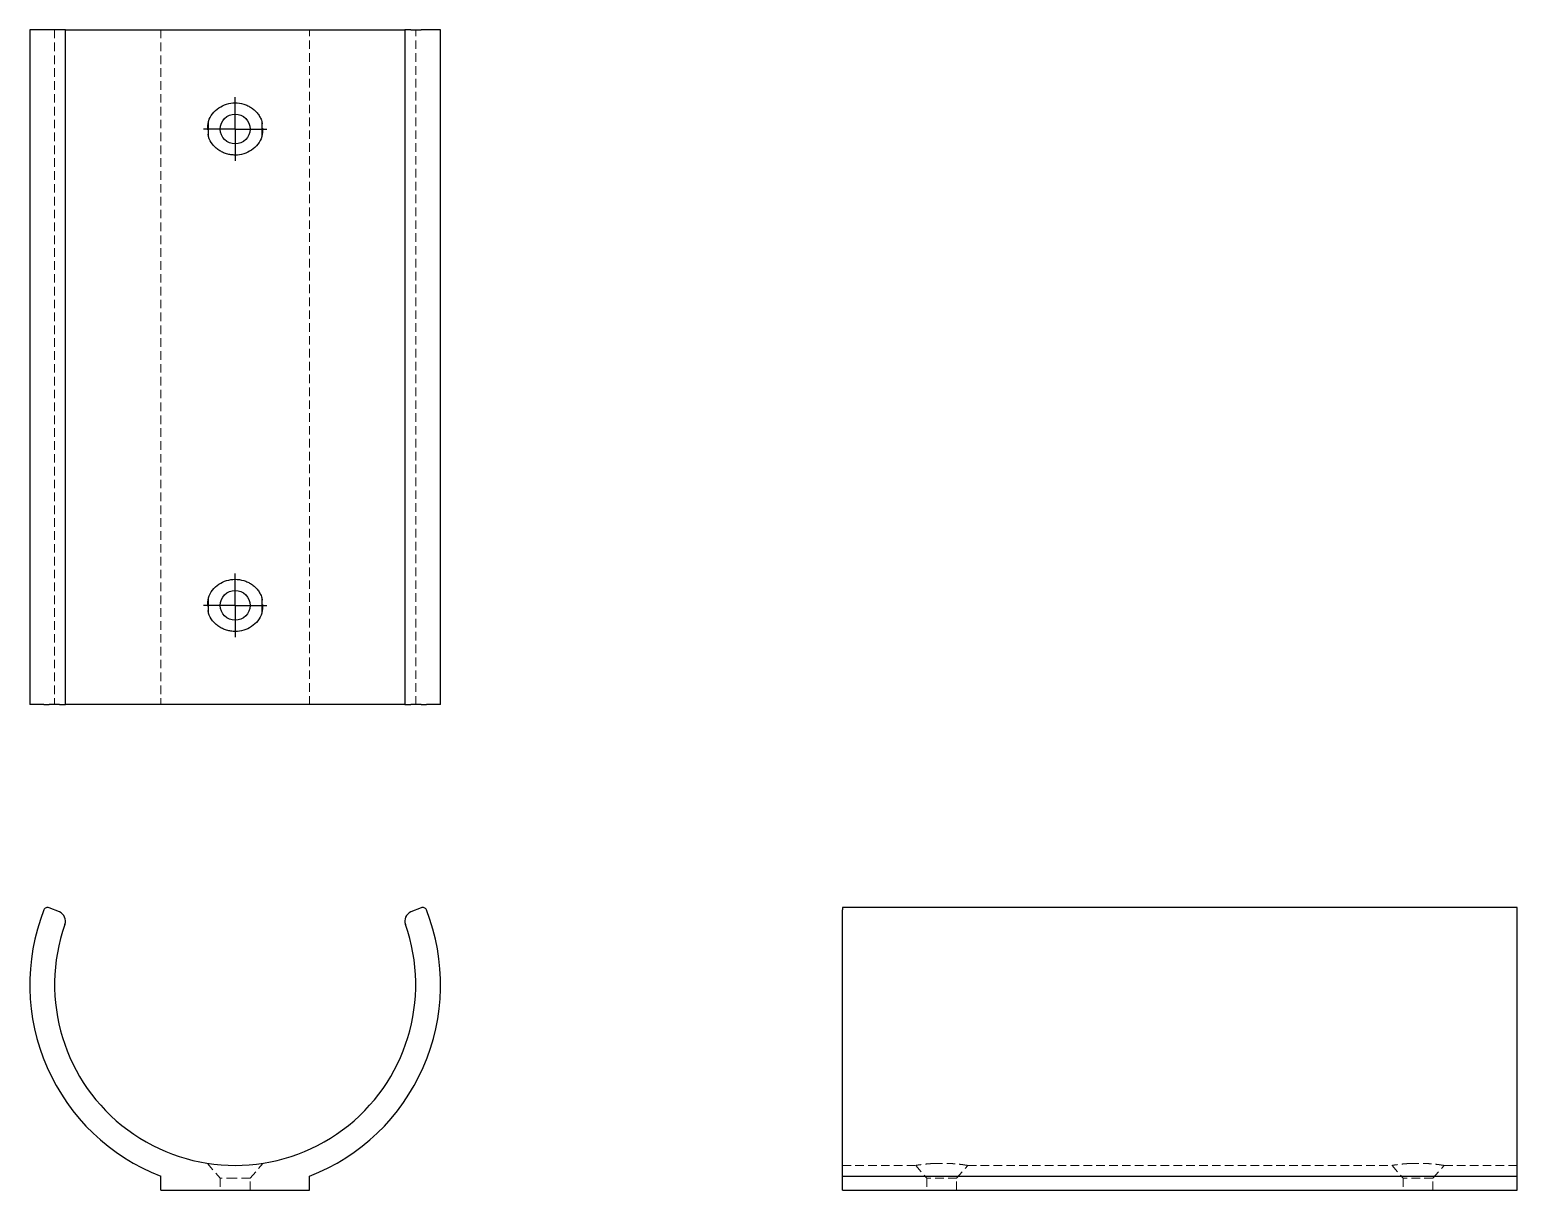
# Model space of a CAD drawing. Header units: millimetres. Extents: x 53 to 273, y 36 to 208.
import ezdxf

# ---------------------------------------------------------------- set-up
doc = ezdxf.new("R2010")
doc.units = ezdxf.units.MM
doc.linetypes.add('HIDDEN', pattern=[1.905, 1.27, -0.635])
doc.layers.add('10', color=7, linetype='Continuous')

# ---------------------------------------------------------------- blocks, each defined once
blk = doc.blocks.new('SW_CENTERMARKSYMBOL_0')
at = {"layer": '10', "color": 0}
for p, q in [((0, 2.5), (0, 4.71)), ((0, 0), (0, 2.5)), ((-2.5, 0), (-4.71, 0)), ((0, 0), (-2.5, 0)), ((0, 0), (0, -2.5)), ((0, 0), (2.5, 0)), ((2.5, 0), (4.71, 0)), ((0, -2.5), (0, -4.71))]:
    blk.add_line(p, q, dxfattribs=at)
blk = doc.blocks.new('SW_CENTERMARKSYMBOL_1')
at = {"layer": '10', "color": 0}
for p, q in [((0, 2.5), (0, 4.71)), ((0, 0), (0, 2.5)), ((-2.5, 0), (-4.71, 0)), ((0, 0), (-2.5, 0)), ((0, 0), (0, -2.5)), ((0, 0), (2.5, 0)), ((2.5, 0), (4.71, 0)), ((0, -2.5), (0, -4.71))]:
    blk.add_line(p, q, dxfattribs=at)

msp = doc.modelspace()

# ---------------------------------------------------------------- linework, layer by layer
at = {"color": 7, "linetype": 'Continuous', "lineweight": 25}
for p, q in [((52.56, 208), (52.56, 108)), ((54.65, 208), (52.56, 208)), ((55.42, 208), (54.65, 208)), ((56.95, 208), (55.42, 208)), ((57.86, 208), (56.95, 208)), ((57.86, 108), (57.86, 208)), ((57.86, 208), (108.14, 208)), ((108.14, 208), (108.14, 108)), ((109.05, 208), (108.14, 208)), ((109.05, 208), (110.58, 208)), ((111.35, 208), (110.58, 208)), ((113.44, 208), (111.35, 208)), ((113.44, 108), (113.44, 208)), ((79.04, 192.16), (79.04, 194.43)), ((86.96, 194.43), (86.96, 192.16)), ((79.04, 121.57), (79.04, 123.84)), ((86.96, 123.84), (86.96, 121.57)), ((54.65, 108), (52.56, 108)), ((54.65, 108), (55.42, 108)), ((56.95, 108), (55.42, 108)), ((56.95, 108), (57.86, 108)), ((108.14, 108), (57.86, 108)), ((108.14, 108), (109.05, 108)), ((110.58, 108), (109.05, 108)), ((110.58, 108), (111.35, 108)), ((113.44, 108), (111.35, 108)), ((56.95, 77.28), (55.42, 77.91)), ((110.58, 77.91), (109.05, 77.28)), ((273, 77.95), (173, 77.95)), ((173, 77.95), (173, 77.58)), ((173, 38.11), (173, 77.58)), ((273, 77.58), (273, 77.95)), ((273, 38.11), (273, 77.58)), ((71.97, 36.05), (71.97, 38.11)), ((94.03, 36.05), (94.03, 38.11)), ((173, 38.11), (273, 38.11)), ((173, 36.05), (173, 38.11)), ((273, 36.05), (273, 38.11)), ((71.97, 36.05), (94.03, 36.05)), ((173, 36.05), (273, 36.05))]:
    msp.add_line(p, q, dxfattribs=at)
at = {"color": 7, "linetype": 'HIDDEN', "lineweight": 18}
for p, q in [((56.24, 208), (56.24, 108)), ((71.97, 208), (71.97, 108)), ((94.03, 108), (94.03, 208)), ((109.76, 108), (109.76, 208)), ((78.88, 40.02), (79.04, 40.02)), ((78.88, 40.02), (80.79, 37.82)), ((85.21, 37.82), (87.12, 40.02)), ((86.96, 40.02), (87.12, 40.02)), ((173, 39.72), (183.86, 39.72)), ((183.85, 39.72), (185.5, 37.82)), ((186.57, 40.02), (188.84, 40.02)), ((189.91, 37.82), (191.57, 39.72)), ((191.57, 39.72), (254.44, 39.72)), ((254.44, 39.72), (256.09, 37.82)), ((257.16, 40.02), (259.43, 40.02)), ((260.5, 37.82), (262.16, 39.72)), ((262.16, 39.72), (273, 39.72)), ((83, 37.82), (80.79, 37.82)), ((80.79, 37.82), (80.79, 36.05)), ((85.21, 37.82), (83, 37.82)), ((85.21, 36.05), (85.21, 37.82)), ((189.91, 37.82), (185.5, 37.82)), ((185.5, 37.82), (185.5, 36.05)), ((189.91, 36.05), (189.91, 37.82)), ((260.5, 37.82), (256.09, 37.82)), ((256.09, 37.82), (256.09, 36.05)), ((260.5, 36.05), (260.5, 37.82))]:
    msp.add_line(p, q, dxfattribs=at)
at = {"color": 7, "linetype": 'Continuous', "lineweight": 25}
for centre in [(83, 193.29), (83, 122.71)]:
    msp.add_circle(centre, 2.21, dxfattribs=at)
at = {"color": 7, "linetype": 'HIDDEN', "lineweight": 18}
for centre, start, end in [((83, 193.29), 163.9401, 196.0599), ((83, 193.29), 343.9401, 16.0599), ((83, 122.71), 163.9401, 196.0599), ((83, 122.71), 343.9401, 16.0599)]:
    msp.add_arc(centre, 4.12, start, end, dxfattribs=at)
at = {"color": 7, "linetype": 'Continuous', "lineweight": 25}
for centre, radius, start, end in [((83, 66.49), 30.44, 158.6291, 248.7573), ((55.2, 77.37), 0.588, 67.5, 158.6291), ((56.39, 75.92), 1.47, 340.4855, 67.5), ((83, 66.49), 30.44, 291.2427, 21.3709), ((109.61, 75.92), 1.47, 112.5, 199.5145), ((110.8, 77.37), 0.588, 21.3709, 112.5), ((83, 66.49), 26.76, 160.4855, 19.5145)]:
    msp.add_arc(centre, radius, start, end, dxfattribs=at)
for points, knots in [([(79.04, 194.43), (79.18, 194.84), (79.38, 195.22), (79.91, 195.9), (80.22, 196.19), (80.94, 196.67), (81.32, 196.85), (82.15, 197.09), (82.57, 197.16), (83.43, 197.16), (83.85, 197.09), (84.47, 196.91), (84.67, 196.83), (85.06, 196.65), (85.24, 196.55), (85.59, 196.31), (85.76, 196.17), (86.08, 195.88), (86.22, 195.73), (86.48, 195.39), (86.6, 195.21), (86.8, 194.83), (86.89, 194.64), (86.96, 194.43)], [0, 0, 0, 0, 0.125, 0.125, 0.25, 0.25, 0.375, 0.375, 0.5, 0.5, 0.625, 0.625, 0.6875, 0.6875, 0.75, 0.75, 0.8125, 0.8125, 0.875, 0.875, 0.9375, 0.9375, 1, 1, 1, 1]), ([(86.96, 192.16), (86.82, 191.75), (86.62, 191.37), (86.09, 190.69), (85.78, 190.4), (85.06, 189.92), (84.68, 189.74), (83.85, 189.49), (83.43, 189.43), (82.79, 189.43), (82.57, 189.45), (82.15, 189.51), (81.94, 189.56), (81.53, 189.68), (81.33, 189.76), (80.94, 189.94), (80.76, 190.04), (80.41, 190.28), (80.24, 190.41), (79.92, 190.7), (79.78, 190.86), (79.39, 191.36), (79.18, 191.75), (79.04, 192.16)], [0, 0, 0, 0, 0.125, 0.125, 0.25, 0.25, 0.375, 0.375, 0.5, 0.5, 0.5625, 0.5625, 0.625, 0.625, 0.6875, 0.6875, 0.75, 0.75, 0.8125, 0.8125, 0.875, 0.875, 1, 1, 1, 1]), ([(79.04, 123.84), (79.18, 124.25), (79.38, 124.63), (79.91, 125.31), (80.22, 125.6), (80.94, 126.08), (81.32, 126.26), (82.15, 126.51), (82.57, 126.57), (83.43, 126.57), (83.85, 126.51), (84.47, 126.32), (84.67, 126.24), (85.06, 126.06), (85.24, 125.96), (85.59, 125.72), (85.76, 125.59), (86.08, 125.3), (86.22, 125.14), (86.48, 124.8), (86.6, 124.63), (86.8, 124.25), (86.89, 124.05), (86.96, 123.84)], [0, 0, 0, 0, 0.125, 0.125, 0.25, 0.25, 0.375, 0.375, 0.5, 0.5, 0.625, 0.625, 0.6875, 0.6875, 0.75, 0.75, 0.8125, 0.8125, 0.875, 0.875, 0.9375, 0.9375, 1, 1, 1, 1]), ([(86.96, 121.57), (86.82, 121.16), (86.62, 120.78), (86.09, 120.1), (85.78, 119.81), (85.06, 119.33), (84.68, 119.15), (83.85, 118.91), (83.43, 118.84), (82.79, 118.84), (82.57, 118.86), (82.15, 118.92), (81.94, 118.97), (81.53, 119.09), (81.33, 119.17), (80.94, 119.35), (80.76, 119.45), (80.41, 119.69), (80.24, 119.82), (79.92, 120.12), (79.78, 120.27), (79.39, 120.77), (79.18, 121.16), (79.04, 121.57)], [0, 0, 0, 0, 0.125, 0.125, 0.25, 0.25, 0.375, 0.375, 0.5, 0.5, 0.5625, 0.5625, 0.625, 0.625, 0.6875, 0.6875, 0.75, 0.75, 0.8125, 0.8125, 0.875, 0.875, 1, 1, 1, 1])]:
    msp.add_open_spline(points, degree=3, knots=knots, dxfattribs=at)
at = {"color": 7, "linetype": 'HIDDEN', "lineweight": 18}
for points, knots in [([(186.57, 40.02), (186.37, 40.01), (185.98, 39.98), (185.45, 39.94), (184.98, 39.88), (184.57, 39.83), (184.24, 39.79), (184, 39.75), (183.86, 39.73), (183.86, 39.72), (183.86, 39.72)], [0, 0, 0, 0, 0.1215893, 0.2467221, 0.3687202, 0.4937878, 0.6249402, 0.7595312, 0.8974502, 1, 1, 1, 1]), ([(191.57, 39.72), (191.57, 39.72), (191.51, 39.73), (191.32, 39.76), (191.24, 39.77), (191.06, 39.8), (190.96, 39.82), (190.72, 39.85), (190.59, 39.87), (190.3, 39.9), (190.14, 39.92), (189.81, 39.95), (189.63, 39.97), (189.25, 39.99), (189.05, 40.01), (188.84, 40.02)], [0, 0, 0, 0, 0.25, 0.25, 0.375, 0.375, 0.5, 0.5, 0.625, 0.625, 0.75, 0.75, 0.875, 0.875, 1, 1, 1, 1]), ([(257.16, 40.02), (256.96, 40.01), (256.57, 39.98), (256.04, 39.94), (255.57, 39.88), (255.16, 39.83), (254.83, 39.79), (254.59, 39.75), (254.45, 39.73), (254.45, 39.72), (254.44, 39.72)], [0, 0, 0, 0, 0.121589, 0.246722, 0.36872, 0.493788, 0.62494, 0.759531, 0.89745, 1, 1, 1, 1]), ([(262.16, 39.72), (262.16, 39.72), (262.09, 39.73), (261.91, 39.76), (261.83, 39.77), (261.65, 39.8), (261.55, 39.82), (261.31, 39.85), (261.17, 39.87), (260.88, 39.9), (260.73, 39.92), (260.39, 39.95), (260.21, 39.97), (259.84, 39.99), (259.64, 40.01), (259.43, 40.02)], [0, 0, 0, 0, 0.25, 0.25, 0.375, 0.375, 0.5, 0.5, 0.625, 0.625, 0.75, 0.75, 0.875, 0.875, 1, 1, 1, 1])]:
    msp.add_open_spline(points, degree=3, knots=knots, dxfattribs=at)

# ---------------------------------------------------------------- block references
at = {"layer": '10'}
for name, p in [('SW_CENTERMARKSYMBOL_0', (83, 193.29)), ('SW_CENTERMARKSYMBOL_1', (83, 122.71))]:
    msp.add_blockref(name, p, dxfattribs=at)

doc.saveas('drawing.dxf')
